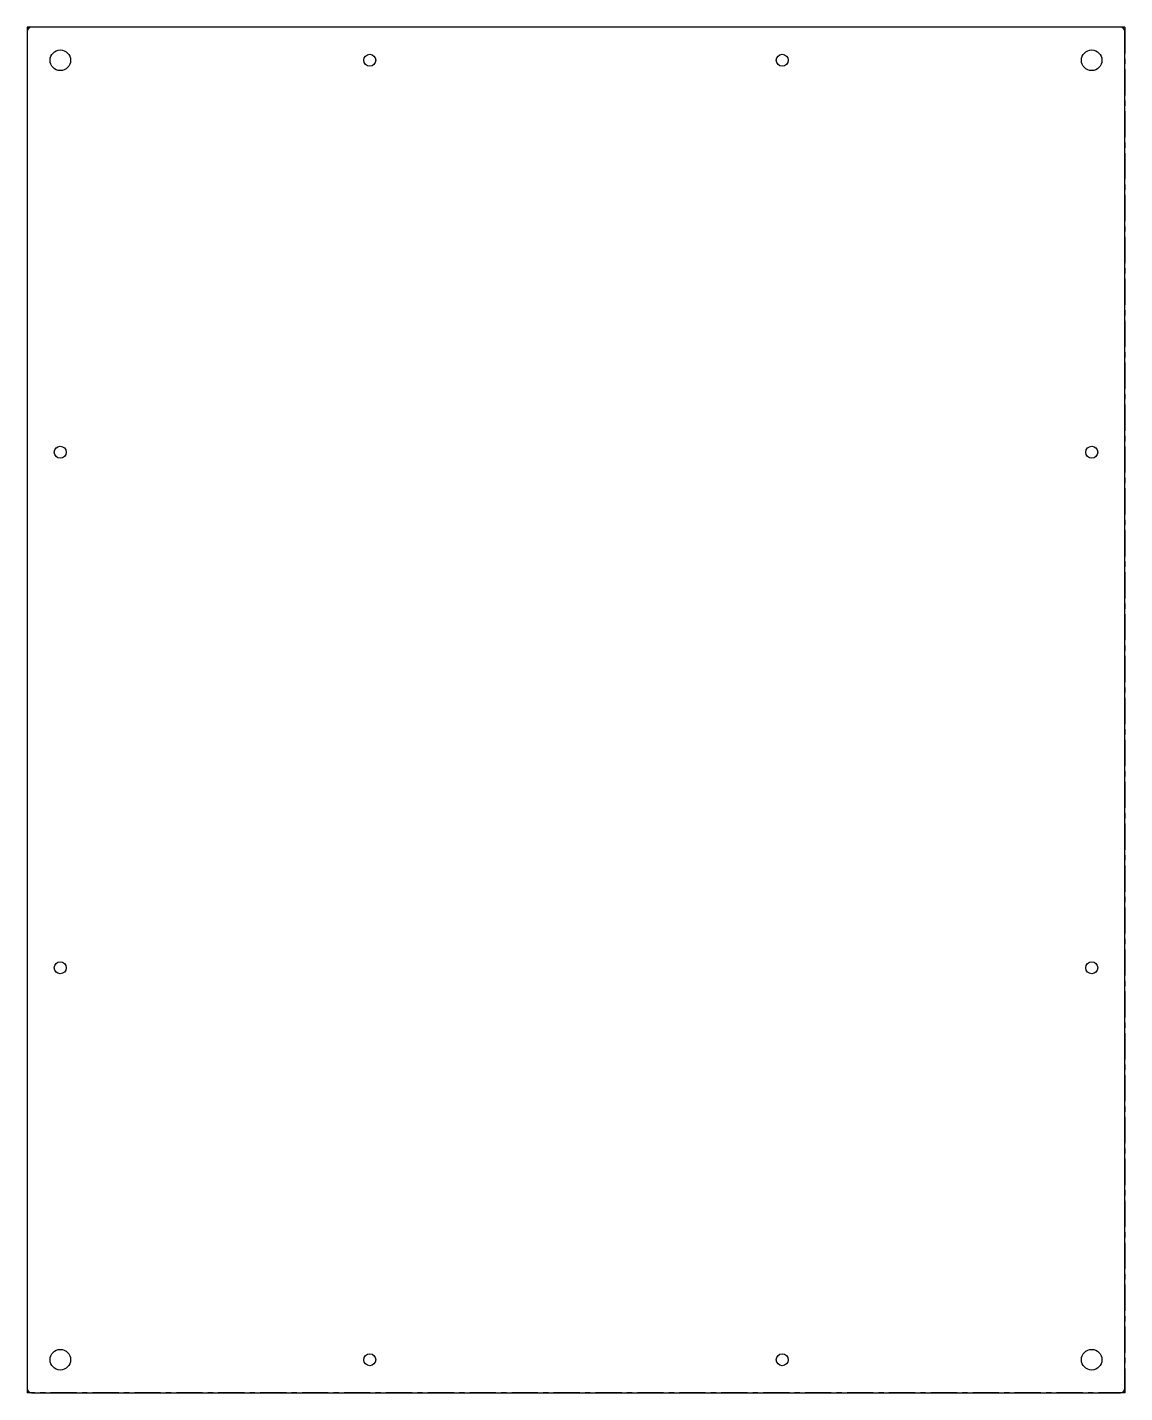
# Model space of a CAD drawing. Header units: millimetres. Extents: x -266 to 266, y -331 to 331.
import ezdxf

# ---------------------------------------------------------------- set-up
doc = ezdxf.new("R2010")
doc.units = ezdxf.units.MM
doc.linetypes.add('CENTERX2', pattern=[20.32, 12.7, -2.54, 2.54, -2.54])

msp = doc.modelspace()

# ---------------------------------------------------------------- linework, layer by layer
at = {"color": 7, "linetype": 'CENTERX2'}
for p, q in [((-266, 331), (-266, -331)), ((266, 331), (-266, 331)), ((266, 331), (266, -331)), ((266, -331), (-266, -331))]:
    msp.add_line(p, q, dxfattribs=at)
at = {"color": 7, "linetype": 'Continuous', "lineweight": 25}
for p, q in [((-266, 329), (-266, -329)), ((264, 331), (-264, 331)), ((266, -329), (266, 329)), ((-264, -331), (264, -331))]:
    msp.add_line(p, q, dxfattribs=at)
for centre, radius in [((-250, 315), 5), ((-100, 315), 2.9), ((100, 315), 2.9), ((250, 315), 5), ((-250, 125), 2.9), ((250, 125), 2.9), ((-250, -125), 2.9), ((250, -125), 2.9), ((-250, -315), 5), ((250, -315), 5), ((-100, -315), 2.9), ((100, -315), 2.9)]:
    msp.add_circle(centre, radius, dxfattribs=at)
for centre, start, end in [((-264, 329), 90, 180), ((264, 329), 0, 90), ((-264, -329), 180, 270), ((264, -329), 270, 0)]:
    msp.add_arc(centre, 2, start, end, dxfattribs=at)

doc.saveas('drawing.dxf')
